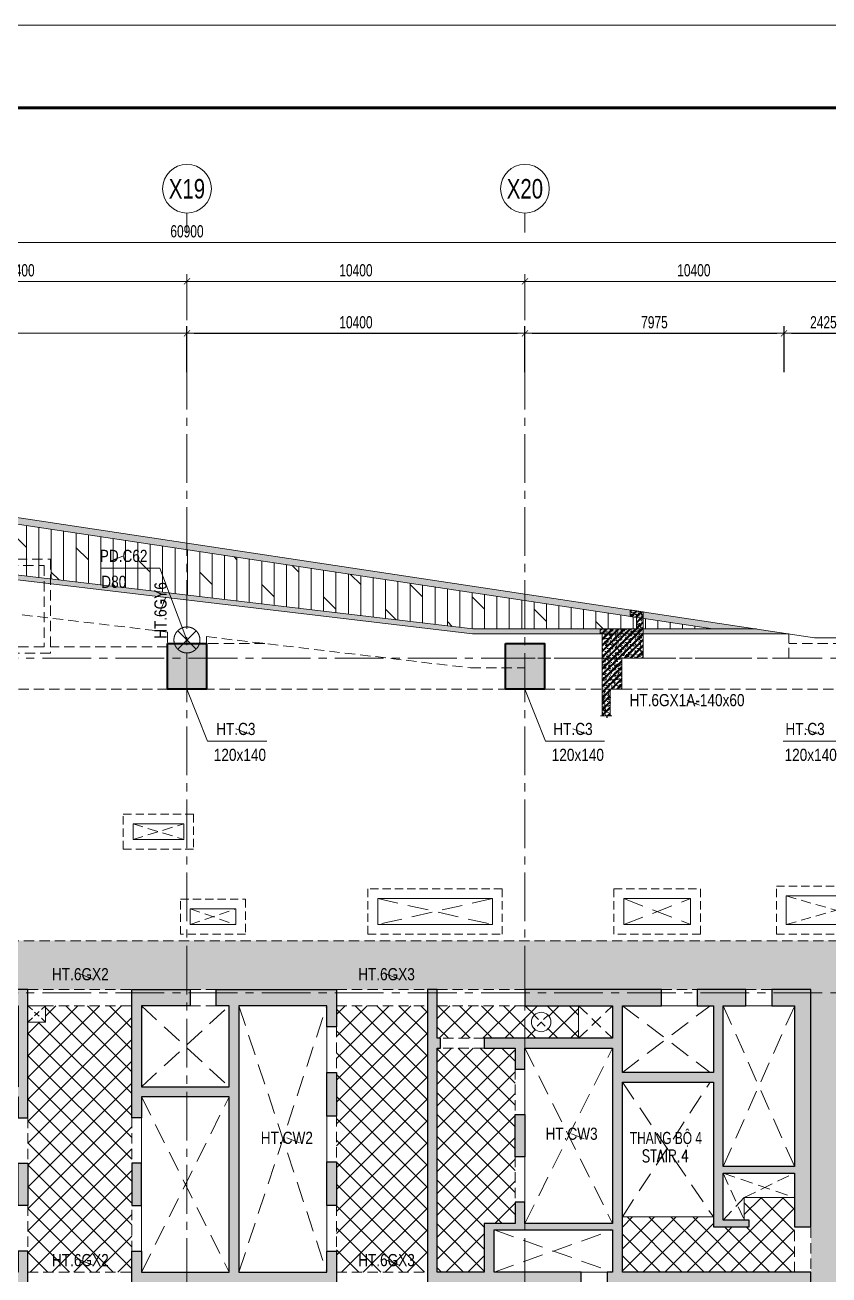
# Model space of a CAD drawing. Header units: millimetres. Extents: x 101649 to 227799, y -31109 to 57991.
# Drawn here: x 156165 to 180909, y 19512 to 57991 of the extents above; entities that cross this region are included whole.
import ezdxf
from ezdxf.enums import TextEntityAlignment as Align

# ---------------------------------------------------------------- set-up
doc = ezdxf.new("R2010")
doc.units = ezdxf.units.MM
for name, pattern in [('HT_6F_Beam$0$DASHED2', [9.525, 6.35, -3.175]), ('HT_6F_Beam$0$HIDDEN2', [4.7625, 3.175, -1.5875]), ('HT_Dim Grid$0$CENTER2', [1.125, 0.75, -0.125, 0.125, -0.125]), ('HT_Grid$0$CENTER2', [1.125, 0.75, -0.125, 0.125, -0.125]), ('PD_6F_Col$0$HIDDEN2', [4.7625, 3.175, -1.5875])]:
    doc.linetypes.add(name, pattern=pattern)
doc.layers.get('0').update_dxf_attribs({"lineweight": 20})
doc.layers.get('Defpoints').update_dxf_attribs({"color": 151, "lineweight": 9})
for name, color, linetype, lineweight in [('$0$NDC_S_ANNO', 7, 'Continuous', 20), ('$0$NDC_S_DIM', 1, 'Continuous', 15), ('B3CC1-Form A1$0$Doul-form', 8, 'Continuous', 13), ('B3CC1-Form A1$0$THAY', 8, 'Continuous', 18), ('HT_6F_Beam$0$NDC_S_BEAM', 3, 'HT_6F_Beam$0$HIDDEN2', 20), ('HT_6F_Beam$0$NDC_S_DIM', 1, 'Continuous', 15), ('HT_6F_Beam$0$NDC_S_HATCH MATERIAL', 8, 'Continuous', 13), ('HT_6F_Beam$0$NDC_S_HIDDEN', 8, 'HT_6F_Beam$0$HIDDEN2', 13), ('HT_6F_Beam$0$NDC_S_OPENING', 9, 'HT_6F_Beam$0$DASHED2', 13), ('HT_6F_Beam$0$NDC_S_SLAB', 2, 'Continuous', 20), ('HT_6F_Col$0$NDC_S-COLUMN', 4, 'Continuous', 40), ('HT_6F_Col$0$NDC_S_HATCH COLUMN AND WALL', 251, 'Continuous', 13), ('HT_Core wall _6F$0$NDC_S_HATCH COLUMN AND WALL', 251, 'Continuous', 13), ('HT_Core wall _6F$0$NDC_S_WALL', 6, 'Continuous', 25), ('HT_Dim Grid$0$NDC_S_AXIS', 5, 'HT_Dim Grid$0$CENTER2', 13), ('HT_Dim Grid$0$NDC_S_DIM', 1, 'Continuous', 15), ('HT_Dim Grid$0$NDC_S_SYMBOL', 1, 'Continuous', 15), ('HT_Dim Grid$0$NDC_S_TEXT SYMBOL', 7, 'Continuous', 20), ('HT_Grid$0$NDC_S_AXIS', 5, 'HT_Grid$0$CENTER2', 13), ('NDC_S_BEAM NAME', 7, 'Continuous', 9), ('NDC_S_COLUMN NAME', 7, 'Continuous', 9), ('NDC_S_DIM', 1, 'Continuous', 15), ('NDC_S_LEADER', 1, 'Continuous', 15), ('NDC_S_SYMBOL', 1, 'Continuous', 15), ('NDC_S_VN TEXT', 7, 'Continuous', 20), ('PD_6F_Col$0$NDC_S-COLUMN', 4, 'Continuous', 40), ('PD_6F_Col$0$NDC_S_HATCH COLUMN AND WALL', 251, 'Continuous', 13), ('PD_6F_Col$0$NDC_S_HIDDEN', 8, 'PD_6F_Col$0$HIDDEN2', 13)]:
    doc.layers.add(name, color=color, linetype=linetype, lineweight=lineweight)
doc.styles.add('$0$ARIAL', font='arial.ttf', dxfattribs={"width": 0.8})
doc.styles.add('$0$NDC_DIM', font='', dxfattribs={"width": 0.75})
doc.styles.add('HT_Dim Grid$0$NDC_ANNO', font='', dxfattribs={"width": 0.8})
doc.styles.add('HT_Dim Grid$0$NDC_DIM', font='', dxfattribs={"width": 0.75})
doc.styles.add('NDC_BAR 2', font='romans.shx', dxfattribs={"width": 0.8})
doc.styles.add('NDC_DIM', font='', dxfattribs={"width": 0.75})
doc.styles.add('NDC_VIE TXT', font='arial.ttf', dxfattribs={"width": 0.8})
doc.styles.get('$0$NDC_DIM').set_extended_font_data('Dotum')
doc.styles.get('HT_Dim Grid$0$NDC_ANNO').set_extended_font_data('Dotum')
doc.styles.get('HT_Dim Grid$0$NDC_DIM').set_extended_font_data('Dotum')
doc.styles.get('NDC_DIM').set_extended_font_data('Dotum')
doc.dimstyles.new('$0$NDC_dim_iso', dxfattribs={"dimtxt": 2.5, "dimasz": 1, "dimexe": 1.5, "dimexo": 2.5, "dimgap": 1, "dimtad": 1, "dimdec": 0, "dimzin": 0, "dimdsep": 46, "dimtxsty": '$0$NDC_DIM', "dimblk": '$0$DIMMARK', "dimcen": 0.09, "dimdle": 1.2, "dimclrd": 1, "dimclre": 1, "dimclrt": 3, "dimadec": 0, "dimazin": 0, "dimtfac": 1, "dimtdec": 0, "dimtix": 1, "dimtofl": 0, "dimtmove": 0, "dimatfit": 3, "dimfxl": 8, "dimfxlon": 1, "dimtolj": 1, "dimtzin": 0, "dimarcsym": 0})
doc.dimstyles.new('HT_Dim Grid$0$NDC_dim_150', dxfattribs={"dimscale": 150, "dimtxt": 2.5, "dimasz": 1.5, "dimexe": 1.5, "dimexo": 2.5, "dimgap": 1, "dimtad": 1, "dimdec": 0, "dimzin": 0, "dimdsep": 46, "dimtxsty": 'HT_Dim Grid$0$NDC_DIM', "dimblk": 'HT_Dim Grid$0$DIMMARK', "dimcen": 0.09, "dimdle": 1.2, "dimclrd": 1, "dimclre": 1, "dimclrt": 3, "dimadec": 0, "dimazin": 0, "dimtfac": 1, "dimtdec": 0, "dimtix": 1, "dimtofl": 0, "dimtmove": 0, "dimatfit": 3, "dimfxl": 8, "dimfxlon": 1, "dimtolj": 1, "dimtzin": 0, "dimarcsym": 0})
doc.dimstyles.new('NDC_dim_150', dxfattribs={"dimscale": 150, "dimtxt": 2.5, "dimasz": 1.5, "dimexe": 1.5, "dimexo": 2.5, "dimgap": 1, "dimtad": 1, "dimdec": 0, "dimzin": 0, "dimdsep": 46, "dimtxsty": 'NDC_DIM', "dimblk": 'DIMMARK', "dimcen": 0.09, "dimdle": 1.2, "dimclrd": 1, "dimclre": 1, "dimclrt": 3, "dimadec": 0, "dimazin": 0, "dimtfac": 1, "dimtdec": 0, "dimtix": 1, "dimtofl": 0, "dimtmove": 0, "dimatfit": 3, "dimfxl": 8, "dimfxlon": 1, "dimtolj": 1, "dimtzin": 0, "dimarcsym": 0})
doc.dimstyles.new('NDC_dim_200', dxfattribs={"dimscale": 200, "dimtxt": 2.5, "dimasz": 1.5, "dimexe": 1.5, "dimexo": 2.5, "dimgap": 1, "dimtad": 1, "dimdec": 0, "dimzin": 0, "dimdsep": 46, "dimtxsty": 'NDC_DIM', "dimblk": 'DIMMARK', "dimcen": 0.09, "dimdle": 1.2, "dimclrd": 1, "dimclre": 1, "dimclrt": 3, "dimadec": 0, "dimazin": 0, "dimtfac": 1, "dimtdec": 0, "dimtix": 1, "dimtofl": 0, "dimtmove": 0, "dimatfit": 3, "dimfxl": 6, "dimfxlon": 1, "dimtolj": 1, "dimtzin": 0, "dimarcsym": 0})

# ---------------------------------------------------------------- blocks, each defined once
blk = doc.blocks.new('$0$DIMMARK')
at = {"layer": '$0$NDC_S_DIM', "color": 1}
blk.add_line((-1.5, 0), (1, 0), dxfattribs=at)
at = {"layer": '$0$NDC_S_DIM', "color": 2, "const_width": 0.1}
blk.add_lwpolyline([(-0.42, -0.42), (0.42, 0.42)], dxfattribs=at)
blk = doc.blocks.new('B3CC1-Form A1')
at = {"layer": 'B3CC1-Form A1$0$Doul-form', "lineweight": 40, "const_width": 0.65}
blk.add_lwpolyline([(39.78, 17), (826, 17), (826, 577), (39.78, 577)], close=True, dxfattribs=at)
at = {"layer": 'B3CC1-Form A1$0$THAY', "color": 250}
blk.add_lwpolyline([(0, 0), (841, 0), (841, 594), (0, 594)], close=True, dxfattribs=at)
blk = doc.blocks.new('HT_Grid')
at = {"layer": 'Defpoints'}
blk.add_lwpolyline([(120700, 48500), (201600, 48500), (201600, -1100), (120700, -1100)], close=True, dxfattribs=at)
at = {"layer": 'HT_Grid$0$NDC_S_AXIS', "ltscale": 2000}
for p, q in [((161150, -1100), (161150, 48500)), ((171550, -1100), (171550, 48500)), ((120700, 38500), (201600, 38500)), ((120700, 28200), (201600, 28200))]:
    blk.add_line(p, q, dxfattribs=at)
blk = doc.blocks.new('HT_Dim Grid$0$DIMMARK')
at = {"layer": 'HT_Dim Grid$0$NDC_S_DIM', "color": 1}
blk.add_line((-1.5, 0), (1, 0), dxfattribs=at)
at = {"layer": 'HT_Dim Grid$0$NDC_S_DIM', "color": 2, "const_width": 0.1}
blk.add_lwpolyline([(-0.42, -0.42), (0.42, 0.42)], dxfattribs=at)
blk = doc.blocks.new('*D285')
at = {"layer": 'Defpoints', "color": 0, "ltscale": 200, "transparency": 16777216}
for p in [(191600, 51300), (130700, 38500), (191600, 38500)]:
    blk.add_point(p, dxfattribs=at)
at = {"layer": 'HT_Dim Grid$0$NDC_S_DIM', "color": 1, "lineweight": -2, "ltscale": 200, "transparency": 16777216}
for p, q in [((130700, 50100), (130700, 51525)), ((130925, 51300), (191375, 51300)), ((191600, 50100), (191600, 51525))]:
    blk.add_line(p, q, dxfattribs=at)
at = {"layer": 'HT_Dim Grid$0$NDC_S_DIM', "color": 1, "lineweight": -2, "ltscale": 200, "transparency": 16777216, "xscale": 225, "yscale": 225, "zscale": 225, "rotation": 180}
blk.add_blockref('HT_Dim Grid$0$DIMMARK', (130700, 51300), dxfattribs=at)
at = {"layer": 'HT_Dim Grid$0$NDC_S_DIM', "color": 1, "lineweight": -2, "ltscale": 200, "transparency": 16777216, "xscale": 225, "yscale": 225, "zscale": 225}
blk.add_blockref('HT_Dim Grid$0$DIMMARK', (191600, 51300), dxfattribs=at)
at = {"layer": 'HT_Dim Grid$0$NDC_S_DIM', "color": 3, "ltscale": 200, "transparency": 16777216, "insert": (161150, 51638), "char_height": 375, "attachment_point": 5, "style": 'HT_Dim Grid$0$NDC_DIM'}
blk.add_mtext('\\A1;60900', dxfattribs=at)
blk = doc.blocks.new('*D281')
at = {"layer": 'Defpoints', "color": 0, "ltscale": 200, "transparency": 16777216}
for p in [(161150, 50100), (150750, 38500), (161150, 38500)]:
    blk.add_point(p, dxfattribs=at)
at = {"layer": 'HT_Dim Grid$0$NDC_S_DIM', "color": 1, "lineweight": -2, "ltscale": 200, "transparency": 16777216}
for p, q in [((150750, 48900), (150750, 50325)), ((150975, 50100), (160925, 50100)), ((161150, 48900), (161150, 50325))]:
    blk.add_line(p, q, dxfattribs=at)
at = {"layer": 'HT_Dim Grid$0$NDC_S_DIM', "color": 1, "lineweight": -2, "ltscale": 200, "transparency": 16777216, "xscale": 225, "yscale": 225, "zscale": 225, "rotation": 180}
blk.add_blockref('HT_Dim Grid$0$DIMMARK', (150750, 50100), dxfattribs=at)
at = {"layer": 'HT_Dim Grid$0$NDC_S_DIM', "color": 1, "lineweight": -2, "ltscale": 200, "transparency": 16777216, "xscale": 225, "yscale": 225, "zscale": 225}
blk.add_blockref('HT_Dim Grid$0$DIMMARK', (161150, 50100), dxfattribs=at)
at = {"layer": 'HT_Dim Grid$0$NDC_S_DIM', "color": 3, "ltscale": 200, "transparency": 16777216, "insert": (155950, 50438), "char_height": 375, "attachment_point": 5, "style": 'HT_Dim Grid$0$NDC_DIM'}
blk.add_mtext('\\A1;10400', dxfattribs=at)
blk = doc.blocks.new('*D282')
at = {"layer": 'Defpoints', "color": 0, "ltscale": 200, "transparency": 16777216}
for p in [(171550, 50100), (161150, 38500), (171550, 38500)]:
    blk.add_point(p, dxfattribs=at)
at = {"layer": 'HT_Dim Grid$0$NDC_S_DIM', "color": 1, "lineweight": -2, "ltscale": 200, "transparency": 16777216}
for p, q in [((161150, 48900), (161150, 50325)), ((161375, 50100), (171325, 50100)), ((171550, 48900), (171550, 50325))]:
    blk.add_line(p, q, dxfattribs=at)
at = {"layer": 'HT_Dim Grid$0$NDC_S_DIM', "color": 1, "lineweight": -2, "ltscale": 200, "transparency": 16777216, "xscale": 225, "yscale": 225, "zscale": 225, "rotation": 180}
blk.add_blockref('HT_Dim Grid$0$DIMMARK', (161150, 50100), dxfattribs=at)
at = {"layer": 'HT_Dim Grid$0$NDC_S_DIM', "color": 1, "lineweight": -2, "ltscale": 200, "transparency": 16777216, "xscale": 225, "yscale": 225, "zscale": 225}
blk.add_blockref('HT_Dim Grid$0$DIMMARK', (171550, 50100), dxfattribs=at)
at = {"layer": 'HT_Dim Grid$0$NDC_S_DIM', "color": 3, "ltscale": 200, "transparency": 16777216, "insert": (166350, 50438), "char_height": 375, "attachment_point": 5, "style": 'HT_Dim Grid$0$NDC_DIM'}
blk.add_mtext('\\A1;10400', dxfattribs=at)
blk = doc.blocks.new('*D283')
at = {"layer": 'Defpoints', "color": 0, "ltscale": 200, "transparency": 16777216}
for p in [(181950, 50100), (171550, 38500), (181950, 38500)]:
    blk.add_point(p, dxfattribs=at)
at = {"layer": 'HT_Dim Grid$0$NDC_S_DIM', "color": 1, "lineweight": -2, "ltscale": 200, "transparency": 16777216}
for p, q in [((171550, 48900), (171550, 50325)), ((171775, 50100), (181725, 50100)), ((181950, 48900), (181950, 50325))]:
    blk.add_line(p, q, dxfattribs=at)
at = {"layer": 'HT_Dim Grid$0$NDC_S_DIM', "color": 1, "lineweight": -2, "ltscale": 200, "transparency": 16777216, "xscale": 225, "yscale": 225, "zscale": 225, "rotation": 180}
blk.add_blockref('HT_Dim Grid$0$DIMMARK', (171550, 50100), dxfattribs=at)
at = {"layer": 'HT_Dim Grid$0$NDC_S_DIM', "color": 1, "lineweight": -2, "ltscale": 200, "transparency": 16777216, "xscale": 225, "yscale": 225, "zscale": 225}
blk.add_blockref('HT_Dim Grid$0$DIMMARK', (181950, 50100), dxfattribs=at)
at = {"layer": 'HT_Dim Grid$0$NDC_S_DIM', "color": 3, "ltscale": 200, "transparency": 16777216, "insert": (176750, 50438), "char_height": 375, "attachment_point": 5, "style": 'HT_Dim Grid$0$NDC_DIM'}
blk.add_mtext('\\A1;10400', dxfattribs=at)
blk = doc.blocks.new('*U266')
at = {"layer": 'HT_Dim Grid$0$NDC_S_SYMBOL'}
blk.add_line((0, 5), (0, 9), dxfattribs=at)
blk.add_circle((0, 0), 5, dxfattribs=at)
at = {"layer": 'HT_Dim Grid$0$NDC_S_TEXT SYMBOL', "color": 7, "style": 'HT_Dim Grid$0$NDC_ANNO', "width": 0.8}
blk.add_attdef('GRID', text='', height=4, dxfattribs=at).set_placement((0, 0), align=Align.MIDDLE)
blk = doc.blocks.new('HT_Core wall _6F')
at = {"layer": 'HT_Core wall _6F$0$NDC_S_HATCH COLUMN AND WALL'}
h = blk.add_hatch(color=256, dxfattribs=at)
h.dxf.hatch_style = 1
h.paths.add_polyline_path([(143750, 19600), (142150, 19600), (142150, 27800), (142400, 27800), (142400, 28300), (141950, 28300), (141950, 19100), (143750, 19100)])
h = blk.add_hatch(color=256, dxfattribs=at)
h.dxf.hatch_style = 1
h.paths.add_polyline_path([(144250, 25800), (146950, 25800), (146950, 25150), (147250, 25150), (147250, 25800), (148450, 25800), (148450, 28300), (145950, 28300), (145950, 27800), (148150, 27800), (148150, 26100), (144250, 26100), (144250, 27800), (145150, 27800), (145150, 28300), (143500, 28300), (143500, 27800), (143750, 27800), (143750, 19100), (147250, 19100), (147250, 21050), (146950, 21050), (146950, 20400), (144250, 20400)])
h.paths.add_polyline_path([(144250, 20200), (146950, 20200), (146950, 19600), (144250, 19600)], flags=16)
h = blk.add_hatch(color=256, dxfattribs=at)
h.dxf.hatch_style = 1
h.paths.add_polyline_path([(153250, 25000), (155950, 25000), (155950, 24350), (156250, 24350), (156250, 28300), (155150, 28300), (155150, 27800), (155950, 27800), (155950, 25300), (153250, 25300), (153250, 27800), (154050, 27800), (154050, 28300), (152000, 28300), (152000, 27800), (152950, 27800), (152950, 25900), (150150, 25900), (150150, 27800), (151200, 27800), (151200, 28300), (149850, 28300), (149850, 21200), (149100, 21200), (149100, 21000), (150150, 21000), (150150, 25600), (152950, 25600), (152950, 19600), (148650, 19600), (148650, 19100), (156250, 19100), (156250, 20250), (155950, 20250), (155950, 19600), (153250, 19600)])
h = blk.add_hatch(color=256, dxfattribs=at)
h.dxf.hatch_style = 1
h.paths.add_polyline_path([(162750, 27800), (165450, 27800), (165450, 27150), (165750, 27150), (165750, 28300), (162050, 28300), (162050, 27800), (162450, 27800), (162450, 25300), (159750, 25300), (159750, 27800), (161250, 27800), (161250, 28300), (159450, 28300), (159450, 24350), (159750, 24350), (159750, 25000), (162450, 25000), (162450, 19600), (159750, 19600), (159750, 20250), (159450, 20250), (159450, 19100), (165750, 19100), (165750, 20250), (165450, 20250), (165450, 19600), (162750, 19600)])
h = blk.add_hatch(color=256, dxfattribs=at)
h.dxf.hatch_style = 1
h.paths.add_polyline_path([(180350, 19600), (174550, 19600), (174550, 25450), (177350, 25450), (177350, 21000), (178450, 21000), (178450, 21200), (177650, 21200), (177650, 22650), (179850, 22650), (179850, 21000), (180350, 21000), (180350, 28300), (179150, 28300), (179150, 27800), (179850, 27800), (179850, 22850), (177650, 22850), (177650, 27800), (178350, 27800), (178350, 28300), (176850, 28300), (176850, 27800), (177350, 27800), (177350, 25750), (174550, 25750), (174550, 27800), (175750, 27800), (175750, 28300), (171550, 28300), (171550, 27800), (174250, 27800), (174250, 26800), (170300, 26800), (170300, 26500), (171250, 26500), (171250, 25850), (171550, 25850), (171550, 26500), (174250, 26500), (174250, 21100), (171550, 21100), (171550, 21750), (171250, 21750), (171250, 21100), (170300, 21100), (170300, 19600), (168850, 19600), (168850, 26500), (168950, 26500), (168950, 26800), (168850, 26800), (168850, 28300), (168550, 28300), (168550, 19100), (173280, 19100), (173280, 19600), (170600, 19600), (170600, 20900), (174250, 20900), (174250, 19600), (174080, 19600), (174080, 19100), (180350, 19100)])
h = blk.add_hatch(color=256, dxfattribs=at)
h.dxf.hatch_style = 1
h.paths.add_polyline_path([(165450, 25750), (165750, 25750), (165750, 24400), (165450, 24400)])
h = blk.add_hatch(color=256, dxfattribs=at)
h.dxf.hatch_style = 1
h.paths.add_polyline_path([(171550, 24450), (171250, 24450), (171250, 23150), (171550, 23150)])
h = blk.add_hatch(color=256, dxfattribs=at)
h.dxf.hatch_style = 1
h.paths.add_polyline_path([(146950, 23750), (147250, 23750), (147250, 22450), (146950, 22450)])
h = blk.add_hatch(color=256, dxfattribs=at)
h.dxf.hatch_style = 1
h.paths.add_polyline_path([(156250, 22950), (155950, 22950), (155950, 21650), (156250, 21650)])
h = blk.add_hatch(color=256, dxfattribs=at)
h.dxf.hatch_style = 1
h.paths.add_polyline_path([(159750, 22950), (159450, 22950), (159450, 21650), (159750, 21650)])
h = blk.add_hatch(color=256, dxfattribs=at)
h.dxf.hatch_style = 1
h.paths.add_polyline_path([(165450, 23000), (165750, 23000), (165750, 21650), (165450, 21650)])
at = {"layer": 'HT_Core wall _6F$0$NDC_S_WALL'}
blk.add_line((142400, 27800), (142400, 28300), dxfattribs=at)
for points in [[(142400, 28300), (141950, 28300), (141950, 19100), (143750, 19100)], [(149850, 28300), (149850, 21200), (149100, 21200), (149100, 21000), (150150, 21000), (150150, 25600), (152950, 25600), (152950, 19600), (148650, 19600), (148650, 19100), (156250, 19100), (156250, 20250), (155950, 20250), (155950, 19600), (153250, 19600), (153250, 25000), (155950, 25000), (155950, 24350), (156250, 24350), (156250, 28300), (155150, 28300), (155150, 27800), (155950, 27800), (155950, 25300), (153250, 25300), (153250, 27800), (154050, 27800), (154050, 28300), (152000, 28300), (152000, 27800), (152950, 27800), (152950, 25900), (150150, 25900), (150150, 27800), (151200, 27800), (151200, 28300), (149850, 28300)], [(162050, 27800), (162050, 28300), (165750, 28300), (165750, 27150), (165450, 27150), (165450, 27800), (162750, 27800), (162750, 19600), (165450, 19600), (165450, 20250), (165750, 20250), (165750, 19100), (159450, 19100), (159450, 20250), (159750, 20250), (159750, 19600), (162450, 19600), (162450, 25000), (159750, 25000), (159750, 24350), (159450, 24350), (159450, 28300), (161250, 28300), (161250, 27800), (159750, 27800), (159750, 25300), (162450, 25300), (162450, 27800), (162050, 27800)], [(168950, 26500), (168950, 26800), (168850, 26800), (168850, 28300), (168550, 28300), (168550, 19100), (173280, 19100), (173280, 19600), (170600, 19600), (170600, 20900), (174250, 20900), (174250, 19600), (174080, 19600), (174080, 19100), (180350, 19100), (180350, 19600), (174550, 19600), (174550, 25450), (177350, 25450), (177350, 21000), (178450, 21000), (178450, 21200), (177650, 21200), (177650, 22650), (179850, 22650)], [(179850, 22650), (179850, 21000), (180350, 21000), (180350, 28300), (179150, 28300), (179150, 27800), (179850, 27800), (179850, 22850), (177650, 22850), (177650, 27800), (178350, 27800), (178350, 28300), (176850, 28300), (176850, 27800), (177350, 27800), (177350, 25750), (174550, 25750), (174550, 27800), (175750, 27800), (175750, 28300), (171550, 28300), (171550, 27800), (174250, 27800), (174250, 26800), (170300, 26800), (170300, 26500), (171250, 26500), (171250, 25850), (171550, 25850), (171550, 26500), (174250, 26500), (174250, 21100), (171550, 21100), (171550, 21750), (171250, 21750), (171250, 21100), (170300, 21100), (170300, 19600)], [(142400, 27800), (142150, 27800), (142150, 19600), (143750, 19600)], [(170300, 19600), (168850, 19600), (168850, 26500), (168950, 26500)], [(155950, 21650), (155950, 22950), (156250, 22950), (156250, 21650), (155950, 21650)], [(159450, 22950), (159450, 21650), (159750, 21650), (159750, 22950), (159450, 22950)], [(146950, 20200), (144250, 20200), (144250, 19600), (146950, 19600), (146950, 20200)]]:
    blk.add_lwpolyline(points, dxfattribs=at)
for points in [[(147250, 19100), (147250, 21050), (146950, 21050), (146950, 20400), (144250, 20400), (144250, 25800), (146950, 25800), (146950, 25150), (147250, 25150), (147250, 25800), (148450, 25800), (148450, 28300), (145950, 28300), (145950, 27800), (148150, 27800), (148150, 26100), (144250, 26100), (144250, 27800), (145150, 27800), (145150, 28300), (143500, 28300), (143500, 27800), (143750, 27800), (143750, 19100)], [(165450, 25750), (165750, 25750), (165750, 24400), (165450, 24400)], [(171550, 24450), (171550, 23150), (171250, 23150), (171250, 24450)], [(146950, 23750), (147250, 23750), (147250, 22450), (146950, 22450)], [(165450, 23000), (165750, 23000), (165750, 21650), (165450, 21650)]]:
    blk.add_lwpolyline(points, close=True, dxfattribs=at)
blk = doc.blocks.new('PD_6F_Col$0$cottron')
at = {"layer": 'PD_6F_Col$0$NDC_S_HATCH COLUMN AND WALL'}
h = blk.add_hatch(color=256, dxfattribs=at)
h.dxf.hatch_style = 1
h.paths.add_polyline_path([(-0.5, 0, 1), (0.5, 0, 1)])
at = {"layer": 'PD_6F_Col$0$NDC_S-COLUMN', "ltscale": 0.005}
blk.add_circle((0, 0), 0.5, dxfattribs=at)
blk = doc.blocks.new('PD_6F_Col$0$cottrondung')
at = {"layer": 'PD_6F_Col$0$NDC_S_HIDDEN', "ltscale": 100}
for p, q in [((-0.354, 0.354), (0.354, -0.354)), ((0.354, 0.354), (-0.354, -0.354))]:
    blk.add_line(p, q, dxfattribs=at)
blk.add_circle((0, 0), 0.5, dxfattribs=at)
blk = doc.blocks.new('PD_6F_Col')
at = {"layer": 'PD_6F_Col$0$NDC_S_HIDDEN', "ltscale": 100}
for p, q in [((139950, 41400), (139950, 40100)), ((140750, 40100), (140750, 41394)), ((150350, 40600), (150350, 39400)), ((151150, 39400), (151150, 40594))]:
    blk.add_line(p, q, dxfattribs=at)
at = {"layer": 'PD_6F_Col$0$NDC_S_HIDDEN', "ltscale": 200}
for centre in [(140350, 40100), (150750, 39400)]:
    blk.add_circle(centre, 400, dxfattribs=at)
at = {"xscale": 800, "yscale": 800}
for name, p, zscale in [('PD_6F_Col$0$cottron', (140350, 41400), 800), ('PD_6F_Col$0$cottron', (150750, 40600), 800), ('PD_6F_Col$0$cottrondung', (161148, 39061), 1600)]:
    blk.add_blockref(name, p, dxfattribs=dict(at, zscale=zscale))
blk = doc.blocks.new('HT_6F_Beam$0$HT-opening 8F')
at = {"layer": 'HT_6F_Beam$0$NDC_S_OPENING', "ltscale": 50}
for p, q in [((56730, 25340), (57480, 26020)), ((56730, 26020), (57480, 25340)), ((28790, 24500), (30350, 24020)), ((28790, 24020), (30350, 24500)), ((48890, 22280), (51970, 21400)), ((48890, 21400), (51970, 22280)), ((53860, 21400), (55440, 22200)), ((53860, 22200), (55440, 21400)), ((30550, 21880), (31950, 21400)), ((30550, 21400), (31950, 21880)), ((9450, 8200), (11640, 7730)), ((11640, 8200), (9450, 7730)), ((30350, 8200), (28950, 7720)), ((28950, 8200), (30350, 7720)), ((39600, 8200), (36020, 7400)), ((36020, 8200), (39600, 7400)), ((42100, 8200), (45680, 7400)), ((42100, 7400), (45680, 8200)), ((30550, 5580), (32110, 5100)), ((30550, 5100), (32110, 5580)), ((49590, 5580), (51100, 5100)), ((49590, 5100), (51100, 5580)), ((51400, 5580), (52910, 5100)), ((51400, 5100), (52910, 5580)), ((13960, 4790), (14750, 5090)), ((13960, 5090), (14750, 4790)), ((57490, 4170), (56840, 3570)), ((56840, 4170), (57490, 3570))]:
    blk.add_line(p, q, dxfattribs=at)
at = {"layer": 'HT_6F_Beam$0$NDC_S_OPENING', "ltscale": 100}
for p, q in [((9450, 24500), (10750, 24020, 0)), ((9450, 24020), (10750, 24500, 0)), ((14720, 22200), (18800, 21400)), ((14720, 21400), (18800, 22200)), ((21300, 22200), (24880, 21400)), ((21300, 21400), (24880, 22200)), ((39850, 22200), (36320, 21400)), ((36320, 22200), (39850, 21400)), ((43890, 22200), (45950, 21400)), ((43890, 21400), (45950, 22200)), ((51650, 19200), (52450, 16570)), ((51650, 16570), (52450, 19200)), ((54320, 13320), (55900, 13800)), ((54320, 13800), (55900, 13320)), ((56710, 9400), (59100, 10200)), ((56710, 10200), (59100, 9400)), ((14950, 8200), (17010, 7400)), ((14950, 7400), (17010, 8200)), ((21050, 8200), (24580, 7400)), ((21050, 7400), (24580, 8200))]:
    blk.add_line(p, q, dxfattribs=at)
at = {"layer": 'HT_6F_Beam$0$NDC_S_SLAB', "ltscale": 100}
for points in [[(56730, 26020), (57480, 26020), (57480, 25340), (56730, 25340)], [(30350, 24020), (28790, 24020), (28790, 24500), (30350, 24500)], [(14720, 22200), (18800, 22200), (18800, 21400), (14720, 21400)], [(21300, 22200), (24880, 22200), (24880, 21400), (21300, 21400)], [(43890, 22200), (45950, 22200), (45950, 21400), (43890, 21400)], [(48890, 22280), (51970, 22280), (51970, 21400), (48890, 21400)], [(53860, 22200), (55440, 22200), (55440, 21400), (53860, 21400)], [(30550, 21880), (31950, 21880), (31950, 21400), (30550, 21400)], [(51650, 19200), (52450, 19200), (52450, 16570), (51650, 16570)], [(54320, 13800), (55900, 13800), (55900, 13320), (54320, 13320)], [(56710, 10200), (59100, 10200), (59100, 9400), (56710, 9400)], [(9450, 8200), (11640, 8200), (11640, 7730), (9450, 7730)], [(14950, 8200), (17010, 8200), (17010, 7400), (14950, 7400)], [(21050, 8200), (24580, 8200), (24580, 7400), (21050, 7400)], [(28950, 8200), (30350, 8200), (30350, 7720), (28950, 7720)], [(36020, 8200), (39600, 8200), (39600, 7400), (36020, 7400)], [(42100, 7400), (45680, 7400), (45680, 8200), (42100, 8200)], [(30550, 5580), (32110, 5580), (32110, 5100), (30550, 5100)], [(49590, 5580), (51100, 5580), (51100, 5100), (49590, 5100)], [(51400, 5580), (52910, 5580), (52910, 5100), (51400, 5100)], [(13960, 5090), (14750, 5090), (14750, 4790), (13960, 4790)], [(56840, 4170), (57490, 4170), (57490, 3570), (56840, 3570)]]:
    blk.add_lwpolyline(points, close=True, dxfattribs=at)
at = {"layer": 'HT_6F_Beam$0$NDC_S_SLAB', "ltscale": 100, "elevation": 0}
for points in [[(9450, 24500), (10750, 24500), (10750, 24020), (9450, 24020)], [(36320, 22200), (39850, 22200), (39850, 21400), (36320, 21400)]]:
    blk.add_lwpolyline(points, close=True, dxfattribs=at)
blk = doc.blocks.new('HT_6F_Col$0$cot')
at = {"layer": 'HT_6F_Col$0$NDC_S_HATCH COLUMN AND WALL', "ltscale": 0.005}
h = blk.add_hatch(color=256, dxfattribs=at)
h.dxf.hatch_style = 1
h.paths.add_polyline_path([(-0.5, 0.5), (0.5, 0.5), (0.5, -0.5), (-0.5, -0.5)])
at = {"layer": 'HT_6F_Col$0$NDC_S-COLUMN', "ltscale": 0.005}
blk.add_lwpolyline([(-0.5, 0.5), (0.5, 0.5), (0.5, -0.5), (-0.5, -0.5)], close=True, dxfattribs=at)
blk = doc.blocks.new('HT_6F_Col')
at = {"xscale": 1200, "yscale": 1400}
for p in [(161150, 38250), (171550, 38250)]:
    blk.add_blockref('HT_6F_Col$0$cot', p, dxfattribs=at)
blk = doc.blocks.new('DIMMARK')
at = {"layer": 'NDC_S_DIM', "color": 1}
blk.add_line((-1.5, 0), (1, 0), dxfattribs=at)
at = {"layer": 'NDC_S_DIM', "color": 2, "const_width": 0.1}
blk.add_lwpolyline([(-0.42, -0.42), (0.42, 0.42)], dxfattribs=at)
blk = doc.blocks.new('*D224')
at = {"layer": 'Defpoints', "color": 0, "ltscale": 100, "transparency": 16777216}
for p in [(171550, 48500), (161150, 43304), (171550, 42626)]:
    blk.add_point(p, dxfattribs=at)
at = {"layer": 'NDC_S_DIM', "color": 1, "lineweight": -2, "ltscale": 100, "transparency": 16777216}
for p, q in [((161150, 47300), (161150, 48725)), ((161375, 48500), (171325, 48500)), ((171550, 47300), (171550, 48725))]:
    blk.add_line(p, q, dxfattribs=at)
at = {"layer": 'NDC_S_DIM', "color": 1, "lineweight": -2, "ltscale": 100, "transparency": 16777216, "xscale": 225, "yscale": 225, "zscale": 225, "rotation": 180}
blk.add_blockref('DIMMARK', (161150, 48500), dxfattribs=at)
at = {"layer": 'NDC_S_DIM', "color": 1, "lineweight": -2, "ltscale": 100, "transparency": 16777216, "xscale": 225, "yscale": 225, "zscale": 225}
blk.add_blockref('DIMMARK', (171550, 48500), dxfattribs=at)
at = {"layer": 'NDC_S_DIM', "color": 3, "ltscale": 100, "transparency": 16777216, "insert": (166350, 48838), "char_height": 375, "attachment_point": 5, "style": 'NDC_DIM'}
blk.add_mtext('\\A1;10400', dxfattribs=at)
blk = doc.blocks.new('*D225')
at = {"layer": 'Defpoints', "color": 0, "ltscale": 100, "transparency": 16777216}
for p in [(179525, 48500), (171550, 46607), (179525, 46607)]:
    blk.add_point(p, dxfattribs=at)
at = {"layer": 'NDC_S_DIM', "color": 1, "lineweight": -2, "ltscale": 100, "transparency": 16777216}
for p, q in [((171550, 47300), (171550, 48725)), ((171775, 48500), (179300, 48500)), ((179525, 47300), (179525, 48725))]:
    blk.add_line(p, q, dxfattribs=at)
at = {"layer": 'NDC_S_DIM', "color": 1, "lineweight": -2, "ltscale": 100, "transparency": 16777216, "xscale": 225, "yscale": 225, "zscale": 225, "rotation": 180}
blk.add_blockref('DIMMARK', (171550, 48500), dxfattribs=at)
at = {"layer": 'NDC_S_DIM', "color": 1, "lineweight": -2, "ltscale": 100, "transparency": 16777216, "xscale": 225, "yscale": 225, "zscale": 225}
blk.add_blockref('DIMMARK', (179525, 48500), dxfattribs=at)
at = {"layer": 'NDC_S_DIM', "color": 3, "ltscale": 100, "transparency": 16777216, "insert": (175537, 48838), "char_height": 375, "attachment_point": 5, "style": 'NDC_DIM'}
blk.add_mtext('\\A1;7975', dxfattribs=at)
blk = doc.blocks.new('*D226')
at = {"layer": 'Defpoints', "color": 0, "ltscale": 100, "transparency": 16777216}
for p in [(181950, 48500), (179525, 46607), (181950, 46607)]:
    blk.add_point(p, dxfattribs=at)
at = {"layer": 'NDC_S_DIM', "color": 1, "lineweight": -2, "ltscale": 100, "transparency": 16777216}
for p, q in [((179525, 47300), (179525, 48725)), ((179750, 48500), (181725, 48500)), ((181950, 47300), (181950, 48725))]:
    blk.add_line(p, q, dxfattribs=at)
at = {"layer": 'NDC_S_DIM', "color": 1, "lineweight": -2, "ltscale": 100, "transparency": 16777216, "xscale": 225, "yscale": 225, "zscale": 225, "rotation": 180}
blk.add_blockref('DIMMARK', (179525, 48500), dxfattribs=at)
at = {"layer": 'NDC_S_DIM', "color": 1, "lineweight": -2, "ltscale": 100, "transparency": 16777216, "xscale": 225, "yscale": 225, "zscale": 225}
blk.add_blockref('DIMMARK', (181950, 48500), dxfattribs=at)
at = {"layer": 'NDC_S_DIM', "color": 3, "ltscale": 100, "transparency": 16777216, "insert": (180737, 48838), "char_height": 375, "attachment_point": 5, "style": 'NDC_DIM'}
blk.add_mtext('\\A1;2425', dxfattribs=at)
blk = doc.blocks.new('*U10')
at = {"layer": '$0$NDC_S_ANNO', "ltscale": 0.8, "style": '$0$ARIAL', "width": 0.8, "flags": 1}
blk.add_attdef('CHU_THICH', text='', height=2.5, dxfattribs=at).set_placement((0, 0), align=Align.MIDDLE_CENTER)
at = {"layer": '$0$NDC_S_ANNO', "ltscale": 0.8, "style": '$0$ARIAL', "width": 0.8}
blk.add_attdef('TEN', text='', height=2.5, dxfattribs=at).set_placement((-2.58, 1.03), align=Align.MIDDLE_CENTER)
at = {"layer": 'Defpoints'}
blk.add_leader([(0, 0), (-2.58, 1.03)], dimstyle='$0$NDC_dim_iso', override={"dimgap": 0.625, "dimtad": 0}, dxfattribs=at)
blk = doc.blocks.new('HT_Dim Grid')
at = {"layer": 'Defpoints'}
blk.add_lwpolyline([(120700, 48500), (201600, 48500), (201600, -1100), (120700, -1100)], close=True, dxfattribs=at)
at = {"layer": 'HT_Dim Grid$0$NDC_S_AXIS'}
ref = blk.add_blockref('*U266', (161150, 52950), dxfattribs=dict(at, xscale=-150, yscale=150, zscale=150, rotation=180))
ref.add_attrib('GRID', 'X19', dxfattribs={"layer": 'HT_Dim Grid$0$NDC_S_TEXT SYMBOL', "color": 7, "height": 600, "style": 'HT_Dim Grid$0$NDC_ANNO', "width": 0.8}).set_placement((161150, 52950), align=Align.MIDDLE)
ref = blk.add_blockref('*U266', (171550, 52950), dxfattribs=dict(at, xscale=-150, yscale=150, zscale=150, rotation=180))
ref.add_attrib('GRID', 'X20', dxfattribs={"layer": 'HT_Dim Grid$0$NDC_S_TEXT SYMBOL', "color": 7, "height": 600, "style": 'HT_Dim Grid$0$NDC_ANNO', "width": 0.8}).set_placement((171550, 52950), align=Align.MIDDLE)
at = {"layer": 'HT_Dim Grid$0$NDC_S_DIM', "ltscale": 200}
for base, p1, p2, picture, middle in [((191600, 51300), (130700, 38500), (191600, 38500), '*D285', (161150, 51637.8)), ((161150, 50100), (150750, 38500), (161150, 38500), '*D281', (155950, 50437.8)), ((171550, 50100), (161150, 38500), (171550, 38500), '*D282', (166350, 50437.8)), ((181950, 50100), (171550, 38500), (181950, 38500), '*D283', (176750, 50437.8))]:
    dim = blk.add_linear_dim(base=base, p1=p1, p2=p2, dimstyle='HT_Dim Grid$0$NDC_dim_150', override={"dimtmove": 1}, dxfattribs=at)
    dim.commit()
    dim.dimension.update_dxf_attribs({"geometry": picture, "text_midpoint": middle})
blk = doc.blocks.new('HT_6F_Beam')
at = {"layer": 'HT_6F_Beam$0$NDC_S_HATCH MATERIAL', "ltscale": 100}
h = blk.add_hatch(dxfattribs=at)
h.set_pattern_fill('AR-CONC', color=256)
h.paths.add_polyline_path([(147139, 44150), (139750, 44150), (139750, 42100), (145891, 42100), (169940, 39250), (179671, 39250)])
h.paths.add_polyline_path([(177332, 39400), (169949, 39400), (145900, 42250), (139950, 42250), (139950, 43950), (147124, 43950)], flags=16)
h = blk.add_hatch(dxfattribs=at)
h.set_pattern_fill('DOLMIT', color=256, scale=60, angle=90)
h.paths.add_polyline_path([(147124, 43950), (139950, 43950), (139950, 42250), (145900, 42250), (169949, 39400), (177332, 39400)])
h = blk.add_hatch(dxfattribs=at)
h.set_pattern_fill('BT-01', color=256, scale=30, pattern_type=2)
h.set_pattern_definition([(50, (0, 0), (215.17805, -18.82564), [22.5, -247.5]), (355, (0, 0), (-41.6254, 225.65764), [18, -198]), (100.4514, (17.93, -1.57), (173.55281, 206.83186), [19.12206, -210.34263]), (46.1842, (0, 60), (320.1723, -49.6557), [33.75, -371.25]), (96.6356, (26.68, 55.86), (280.3988, 292.23536), [28.6831, -315.5139]), (351.1842, (0, 60), (280.3986, 292.2356), [27, -297]), (21, (30, 45), (179.07212, -120.78567), [22.5, -247.5]), (326, (30, 45), (72.9946, 217.545), [18, -198]), (71.4514, (44.92, 34.93), (252.0668, 96.75915), [19.12206, -210.34263]), (37.5, (0, 0), (3.647957, 99.868156), [0, -195.6, 0, -201, 0, -198.75]), (7.5, (0, 0), (78.92086, 118.323514), [0, -114.6, 0, -191.1, 0, -75.75]), (327.5, (-66.9, 0), (160.14673, -6.76646), [0, -75, 0, -234, 0, -310.5]), (317.5, (-96.9, 0), (174.95585, 30.0315), [0, -97.5, 0, -155.4, 0, -220.5]), (45, (0, 0), (-90.156115, 90.156115), []), (45, (0, 36.75), (-90.156115, 90.156115), [])])
h.paths.add_polyline_path([(175188, 39785), (175188, 39925), (174788, 39985), (174788, 39783), (174988, 39753), (174988, 39400), (173868, 39400), (173868, 39250), (173928, 39250), (173928, 36720), (174028, 36720), (174028, 36770), (174078, 36670), (174078, 36720), (174178, 36720), (174178, 37550), (174528, 37550), (174528, 38500), (175188, 38500)])
h = blk.add_hatch(dxfattribs=at)
h.set_pattern_fill('CROSS', color=256, scale=50)
h.set_pattern_definition([(0, (150, 0), (317.5, 317.5), [158.75, -476.25]), (90, (229.38, -79.38), (-317.5, 317.5), [158.75, -476.25])])
h.paths.add_polyline_path([(181350, 29800), (144227, 29800), (144842, 28300), (180350, 28300), (180350, 19100), (144842, 19100), (144227, 17600), (181350, 17600)])
h = blk.add_hatch(dxfattribs=at)
h.set_pattern_fill('ANSI37', color=256, scale=150)
h.paths.add_polyline_path([(156800, 27300), (156250, 27300), (156250, 19600), (159450, 19600), (159450, 27800), (156800, 27800)])
h = blk.add_hatch(dxfattribs=at)
h.set_pattern_fill('ANSI37', color=256, scale=150)
h.set_pattern_definition([(45, (150, 0), (-336.7596, 336.7596), []), (135, (150, 0), (-336.7596, -336.7596), [])])
h.paths.add_polyline_path([(168550, 22300), (168550, 23200), (168550, 24000), (168550, 27800), (165750, 27800), (165750, 27150), (165750, 25750), (165750, 24400), (165750, 23000), (165750, 21650), (165750, 20250), (165750, 19600), (168550, 19600), (168550, 21200)])
h = blk.add_hatch(dxfattribs=at)
h.set_pattern_fill('ANSI37', color=256, scale=150)
edge = h.paths.add_edge_path()
edge.add_arc((172050, 27300), 300, 0, 360)
h.paths.add_polyline_path([(168850, 27800), (173200, 27800), (173200, 26800), (168850, 26800)])
h = blk.add_hatch(dxfattribs=at)
h.set_pattern_fill('ANSI37', color=256, scale=150)
h.paths.add_polyline_path([(168850, 26500), (168850, 19600), (170300, 19600), (170300, 21100), (171250, 21100), (171250, 26500)])
h = blk.add_hatch(dxfattribs=at)
h.set_pattern_fill('ANSI37', color=256, scale=150)
h.paths.add_polyline_path([(179850, 21000), (179850, 21900), (178300, 21900), (178300, 21200), (178450, 21200), (178450, 21000), (177350, 21000), (177350, 21300), (174550, 21300), (174550, 19600), (179850, 19600)])
at = {"layer": 'HT_6F_Beam$0$NDC_S_BEAM', "ltscale": 100}
for p, q in [((160550, 39305), (160550, 38850)), ((179671, 38500), (179671, 39250)), ((161750, 38950), (161750, 39163)), ((181350, 38950), (179671, 38950)), ((160550, 38850), (156950, 38850)), ((171550, 38500), (179671, 38500)), ((182472, 37550), (141047, 37550)), ((156250, 28300), (159450, 28300)), ((156250, 28300), (159450, 28300)), ((162050, 28300), (161250, 28300)), ((162050, 28300), (161250, 28300)), ((165750, 28300), (168550, 28300)), ((165750, 28300), (168550, 28300)), ((168850, 28300), (169950, 28300)), ((168850, 28300), (171550, 28300)), ((175750, 28300), (176850, 28300)), ((178350, 28300), (179150, 28300)), ((156250, 27800), (159450, 27800)), ((161250, 27800), (162050, 27800)), ((165750, 27800), (168550, 27800)), ((168850, 27800), (171550, 27800)), ((165750, 27150), (165750, 25750)), ((170300, 26800), (168950, 26800)), ((170300, 26500), (168950, 26500)), ((171250, 25850), (171250, 24450)), ((156250, 24350), (156250, 22950)), ((159450, 24350), (159450, 22950)), ((165750, 24400), (165750, 23000)), ((171250, 23150), (171250, 21750)), ((156250, 21650), (156250, 20250)), ((159450, 20250), (159450, 21650)), ((165750, 21650), (165750, 20250)), ((179850, 19600), (179850, 21000)), ((180350, 19700), (180350, 21050)), ((156250, 19600), (159450, 19600)), ((165750, 19600), (168550, 19600))]:
    blk.add_line(p, q, dxfattribs=at)
for points in [[(151350, 40396), (160550, 39305)], [(163550, 38950), (161550, 38950)], [(161750, 39163), (169878, 38200), (171550, 38200)], [(144227, 29800), (181350, 29800)]]:
    blk.add_lwpolyline(points, dxfattribs=at)
at = {"layer": 'HT_6F_Beam$0$NDC_S_DIM', "ltscale": 100}
for points in [[(173928, 36720), (173928, 39250), (173868, 39250), (173868, 39400), (174988, 39400), (174988, 39753), (174788, 39783), (174788, 39985), (175188, 39925), (175188, 39785), (175188, 39785), (175188, 38500), (174528, 38500), (174528, 37550), (174178, 37550), (174178, 36720)], [(173878, 36720), (174028, 36720), (174028, 36770), (174078, 36670), (174078, 36720), (174228, 36720)]]:
    blk.add_lwpolyline(points, dxfattribs=at)
at = {"layer": 'HT_6F_Beam$0$NDC_S_HATCH MATERIAL', "linetype": 'HT_6F_Beam$0$HIDDEN2', "ltscale": 80}
for points in [[(159190, 33700), (161350, 33700), (161350, 32620), (159190, 32620)], [(174290, 31400), (176950, 31400), (176950, 30000), (174290, 30000)], [(179290, 31480), (182970, 31480), (182970, 30000), (179290, 30000)], [(160950, 31080), (162950, 31080), (162950, 30000), (160950, 30000)]]:
    blk.add_lwpolyline(points, close=True, dxfattribs=at)
at = {"layer": 'HT_6F_Beam$0$NDC_S_HATCH MATERIAL', "linetype": 'HT_6F_Beam$0$HIDDEN2', "ltscale": 80, "elevation": 0}
blk.add_lwpolyline([(170850, 31400), (166720, 31400), (166720, 30000), (170850, 30000)], close=True, dxfattribs=at)
at = {"layer": 'HT_6F_Beam$0$NDC_S_HIDDEN', "ltscale": 100}
for points in [[(151150, 41550), (156950, 41550), (156950, 38650), (151150, 38650)], [(151350, 41350), (156750, 41350), (156750, 38850), (151350, 38850)]]:
    blk.add_lwpolyline(points, close=True, dxfattribs=at)
at = {"layer": 'HT_6F_Beam$0$NDC_S_OPENING', "ltscale": 30}
for p, q in [((156250, 27800), (156800, 27300)), ((156250, 27300), (156800, 27800)), ((171838, 27512), (172262, 27088)), ((172262, 27512), (171838, 27088))]:
    blk.add_line(p, q, dxfattribs=at)
at = {"layer": 'HT_6F_Beam$0$NDC_S_OPENING', "ltscale": 100}
for p, q in [((159750, 27800), (162450, 25300)), ((159750, 25300), (162450, 27800)), ((162750, 27800), (165450, 19600)), ((162750, 19600), (165450, 27800)), ((174550, 27800), (177250, 25750)), ((174550, 25750), (177250, 27800)), ((177650, 27800), (179850, 22850)), ((177650, 22850), (179850, 27800)), ((171550, 26500), (174250, 21100)), ((171550, 21100), (174250, 26500)), ((174550, 25450), (177350, 21300)), ((174550, 21300), (177250, 25450)), ((159750, 25000), (162450, 19600)), ((159750, 19600), (162450, 25000)), ((170600, 20900), (174250, 19600)), ((170600, 19600), (174250, 20900))]:
    blk.add_line(p, q, dxfattribs=at)
at = {"layer": 'HT_6F_Beam$0$NDC_S_OPENING', "ltscale": 60}
for p, q in [((173200, 27800), (174250, 26800)), ((173200, 26800), (174250, 27800)), ((177650, 22650), (179850, 21900)), ((178300, 21900), (179850, 22650))]:
    blk.add_line(p, q, dxfattribs=at)
for points in [[(177650, 22650), (178300, 21200)], [(177650, 21200), (178300, 21900)]]:
    blk.add_lwpolyline(points, dxfattribs=at)
at = {"layer": 'HT_6F_Beam$0$NDC_S_SLAB', "ltscale": 100}
for p, q in [((175750, 27800), (176850, 27800)), ((178350, 27800), (179150, 27800)), ((174550, 21300), (177350, 21300)), ((173280, 19600), (174080, 19600))]:
    blk.add_line(p, q, dxfattribs=at)
for points in [[(139750, 44150), (147139, 44150), (180467, 39130)], [(139950, 43950), (147124, 43950), (177332, 39400)], [(139750, 42250), (145900, 42250), (169949, 39400), (178675, 39400)], [(139750, 42100), (145891, 42100), (169940, 39250), (179671, 39250)]]:
    blk.add_lwpolyline(points, dxfattribs=at)
at = {"layer": 'HT_6F_Beam$0$NDC_S_SLAB', "ltscale": 10}
blk.add_lwpolyline([(180467, 39130), (190500, 39130, -0.414214), (192180, 37450), (192180, 9950, -0.414214), (190500, 8270), (139750, 8270)], format="xyb", dxfattribs=at)
at = {"layer": 'HT_6F_Beam$0$NDC_S_SLAB', "ltscale": 100}
for points in [[(156250, 27800), (156800, 27800), (156800, 27300), (156250, 27300)], [(162750, 27800), (165450, 27800), (165450, 19600), (162750, 19600)], [(173200, 27800), (174250, 27800), (174250, 26800), (173200, 26800)], [(171550, 26500), (174250, 26500), (174250, 21100), (171550, 21100)], [(159750, 25000), (162450, 25000), (162450, 19600), (159750, 19600)], [(178300, 21200), (177650, 21200), (177650, 22650), (179850, 22650), (179850, 21900), (178300, 21900)]]:
    blk.add_lwpolyline(points, close=True, dxfattribs=at)
blk.add_circle((172050, 27300), 300, dxfattribs=at)
at = {"ltscale": 200}
for name in ['HT_Dim Grid', 'HT_Grid']:
    blk.add_blockref(name, (0, 0), dxfattribs=at)
at = {"ltscale": 100}
blk.add_blockref('PD_6F_Col', (0, 0), dxfattribs=at)
blk.add_blockref('HT_6F_Beam$0$HT-opening 8F', (130700, 8900))
at = {"layer": 'HT_6F_Beam$0$NDC_S_BEAM', "ltscale": 100}
blk.add_blockref('HT_Core wall _6F', (0, 0), dxfattribs=at)
at = {"layer": 'HT_6F_Beam$0$NDC_S_DIM', "ltscale": 100}
blk.add_blockref('HT_6F_Col', (0, 0), dxfattribs=at)
blk = doc.blocks.new('Name col F6-F8')
at = {"layer": 'NDC_S_COLUMN NAME'}
ref = blk.add_blockref('*U10', (28264, 32594), dxfattribs=dict(at, xscale=-150, yscale=150, zscale=150))
ref.add_attrib('TEN', 'PD.C62', dxfattribs={"layer": '$0$NDC_S_ANNO', "ltscale": 0.8, "height": 375, "style": '$0$ARIAL', "width": 0.8}).set_placement((28650, 32748), align=Align.MIDDLE_CENTER)
at = {"layer": 'NDC_S_COLUMN NAME', "xscale": 150, "yscale": 150, "zscale": 150}
for p in [(32489, 27267), (42867, 27267), (50009, 27267)]:
    blk.add_blockref('*U10', p, dxfattribs=at).add_auto_attribs({'TEN': 'HT.C3'})
at = {"layer": 'NDC_S_COLUMN NAME', "style": 'NDC_VIE TXT', "width": 0.8}
for s, p in [('D80', (27963, 31764)), ('120x140', (31425, 26437)), ('120x140', (41825, 26437)), ('120x140', (48991, 26437))]:
    blk.add_text(s, height=375, dxfattribs=at).set_placement(p)
at = {"layer": 'NDC_S_LEADER', "ltscale": 100}
for points in [[(30600, 30163), (29769, 32371), (27946, 32371)], [(30600, 28650), (31231, 27044), (33054, 27044)], [(41000, 28650), (41631, 27044), (43454, 27044)], [(51400, 28650), (50769, 27044), (48946, 27044)]]:
    blk.add_leader(points, dimstyle='NDC_dim_200', override={"dimgap": 1, "dimtad": 0, "dimldrblk": 'DotSmall'}, dxfattribs=at)

msp = doc.modelspace()

# ---------------------------------------------------------------- block references
at = {"layer": 'NDC_S_BEAM NAME', "xscale": 150, "yscale": 150, "zscale": 150, "rotation": 90}
msp.add_blockref('*U10', (160489, 40354.2), dxfattribs=at).add_auto_attribs({'TEN': 'HT.6GY6'})
at = {"layer": 'NDC_S_BEAM NAME', "xscale": 150, "yscale": 150, "zscale": 150}
for p, values in [((176925.9, 37054.8), {'TEN': 'HT.6GX1A-140x60'}), ((158255.2, 28617.2), {'TEN': 'HT.6GX2'}), ((167677.2, 28617.2), {'TEN': 'HT.6GX3'}), ((164610.2, 23581.2), {'TEN': 'HT.CW2'}), ((173372.8, 23706.7), {'TEN': 'HT.CW3'}), ((158255.2, 19817.2), {'TEN': 'HT.6GX2'}), ((167677.2, 19817.2), {'TEN': 'HT.6GX3'})]:
    msp.add_blockref('*U10', p, dxfattribs=at).add_auto_attribs(values)
at = {"layer": 'NDC_S_SYMBOL', "ltscale": 100, "xscale": 150, "yscale": 150, "zscale": 150}
msp.add_blockref('B3CC1-Form A1', (101649.2, -31109.3), dxfattribs=at)
at = {"layer": 'NDC_S_VN TEXT', "ltscale": 100}
msp.add_blockref('HT_6F_Beam', (0, 0), dxfattribs=at)
at = {"layer": 'NDC_S_VN TEXT'}
msp.add_blockref('Name col F6-F8', (130550, 8900), dxfattribs=at)

# ---------------------------------------------------------------- texts
for s, style, width, p in [('THANG BỘ 4', 'NDC_VIE TXT', 0.7, (174779.5, 23543.7)), ('STAIR.4', 'NDC_BAR 2', 0.8, (175147.3, 22990.7))]:
    msp.add_text(s, height=375, dxfattribs=dict(at, style=style, width=width)).set_placement(p)

# ---------------------------------------------------------------- dimensions: what is measured, and where the dimension line sits
at = {"layer": 'NDC_S_DIM', "ltscale": 100}
for base, p1, p2, picture, middle in [((171550, 48500), (161150, 43304.2), (171550, 42626.1), '*D224', (166350, 48837.8)), ((179524.9, 48500), (171550, 46607.2), (179524.9, 46607.2), '*D225', (175537.4, 48837.8)), ((181950, 48500), (179524.9, 46607.2), (181950, 46607.2), '*D226', (180737.4, 48837.8))]:
    dim = msp.add_linear_dim(base=base, p1=p1, p2=p2, dimstyle='NDC_dim_150', override={"dimtmove": 1}, dxfattribs=at)
    dim.commit()
    dim.dimension.update_dxf_attribs({"geometry": picture, "text_midpoint": middle})

doc.saveas('drawing.dxf')
